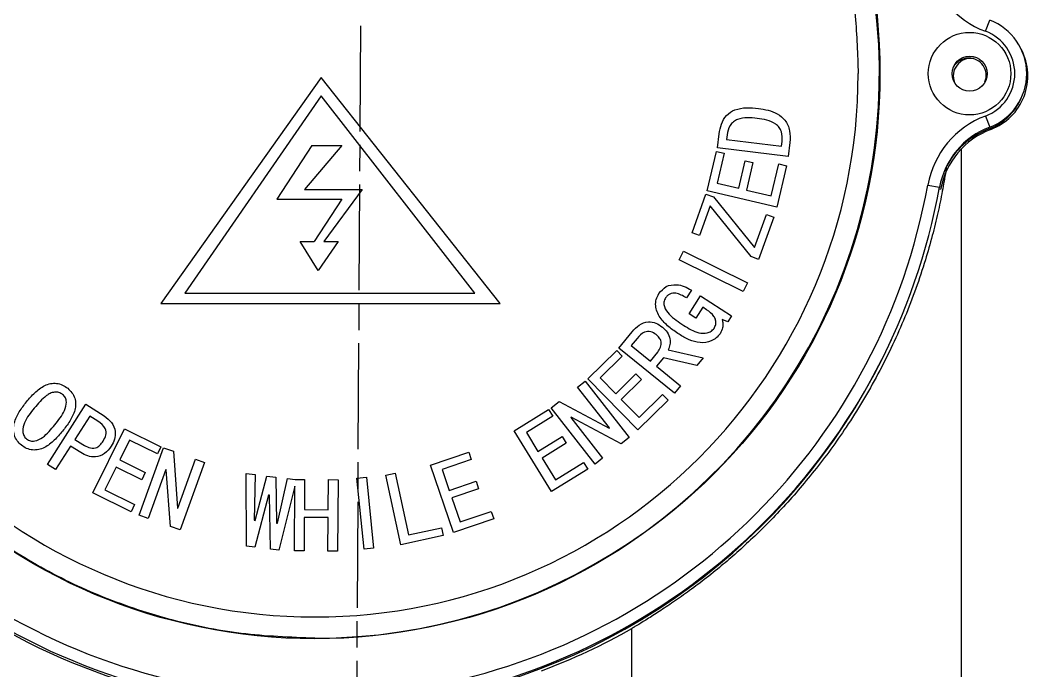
# Model space of a CAD drawing. Header units: millimetres. Extents: x 2448 to 4397, y 790 to 2168.
# Drawn here: x 3715.3 to 3829.6, y 1880.1 to 1953.9 of the extents above; entities that cross this region are included whole.
import ezdxf

# ---------------------------------------------------------------- set-up
doc = ezdxf.new("R2010")
doc.units = ezdxf.units.MM
doc.linetypes.add('AM_ISO08W050', pattern=[18, 12, -1.5, 3, -1.5])
doc.layers.add('AM_7', color=4, linetype='AM_ISO08W050', lineweight=25)

msp = doc.modelspace()

# ---------------------------------------------------------------- linework, layer by layer
at = {"color": 7, "linetype": 'Continuous', "lineweight": 25}
for p, q in [((3824.77, 1952.64), (3825.245, 1953.904)), ((3749.41, 1947.388), (3731.249, 1921.774)), ((3769.725, 1921.774), (3749.41, 1947.388)), ((3749.41, 1945.325), (3733.971, 1922.946)), ((3766.849, 1922.946), (3749.41, 1945.325)), ((3824.77, 1943.036), (3825.245, 1941.772)), ((3794.372, 1939.411), (3794.565, 1941.008)), ((3795.456, 1940.899), (3795.393, 1940.383)), ((3825.148, 1941.563), (3825.372, 1941.514)), ((3748.355, 1939.684), (3744.38, 1933.596)), ((3751.772, 1939.684), (3747.548, 1934.714)), ((3748.355, 1939.684), (3751.772, 1939.684)), ((3795.393, 1940.383), (3801.635, 1939.629)), ((3801.635, 1939.629), (3801.699, 1940.144)), ((3802.59, 1940.036), (3802.397, 1938.439)), ((3793.218, 1934.561), (3794.274, 1939.028)), ((3794.274, 1939.028), (3795.15, 1938.821)), ((3795.15, 1938.821), (3794.344, 1935.412)), ((3802.397, 1938.439), (3794.372, 1939.411)), ((3822.043, 1858.765), (3822.044, 1939.322)), ((3796.785, 1934.835), (3797.525, 1937.966)), ((3797.525, 1937.966), (3798.4, 1937.759)), ((3798.4, 1937.759), (3797.66, 1934.628)), ((3800.469, 1933.965), (3801.329, 1937.603)), ((3802.204, 1937.396), (3801.093, 1932.7)), ((3801.329, 1937.603), (3802.204, 1937.396)), ((3794.344, 1935.412), (3796.785, 1934.835)), ((3818.226, 1935.198), (3819.555, 1934.957)), ((3747.548, 1934.714), (3754.07, 1934.714)), ((3754.07, 1934.714), (3749.743, 1928.813)), ((3791.489, 1929.804), (3793.068, 1934.188)), ((3793.068, 1934.188), (3793.917, 1933.883)), ((3801.093, 1932.7), (3793.218, 1934.561)), ((3793.917, 1933.883), (3798.563, 1928.115)), ((3797.66, 1934.628), (3800.469, 1933.965)), ((3819.682, 1934.699), (3819.514, 1934.735)), ((3744.38, 1933.596), (3751.772, 1933.596)), ((3751.772, 1933.596), (3748.648, 1928.813)), ((3793.545, 1932.853), (3792.338, 1929.499)), ((3798.193, 1927.087), (3793.545, 1932.853)), ((3798.563, 1928.115), (3799.915, 1931.873)), ((3800.764, 1931.567), (3799.042, 1926.781)), ((3799.915, 1931.873), (3800.764, 1931.567)), ((3792.338, 1929.499), (3791.489, 1929.804)), ((3747.051, 1928.813), (3748.648, 1928.813)), ((3749.101, 1925.521), (3747.051, 1928.813)), ((3751.337, 1928.813), (3749.101, 1925.521)), ((3749.743, 1928.813), (3751.337, 1928.813)), ((3790.026, 1926.716), (3790.506, 1927.695)), ((3790.506, 1927.695), (3797.782, 1924.116)), ((3799.042, 1926.781), (3798.193, 1927.087)), ((3797.301, 1923.137), (3790.026, 1926.716)), ((3797.782, 1924.116), (3797.301, 1923.137)), ((3733.971, 1922.946), (3766.849, 1922.946)), ((3791.417, 1923.297), (3790.855, 1922.418)), ((3791.152, 1920.595), (3792.455, 1922.632)), ((3792.455, 1922.632), (3795.968, 1920.384)), ((3731.249, 1921.774), (3769.725, 1921.774)), ((3792.703, 1921.349), (3791.91, 1920.111)), ((3793.141, 1921.068), (3792.703, 1921.349)), ((3791.91, 1920.111), (3791.152, 1920.595)), ((3795.968, 1920.384), (3795.534, 1919.705)), ((3795.534, 1919.705), (3794.897, 1919.946)), ((3783.202, 1916.728), (3784.698, 1918.57)), ((3785.249, 1917.816), (3784.59, 1917.005)), ((3789.502, 1911.607), (3783.202, 1916.728)), ((3784.59, 1917.005), (3786.763, 1915.241)), ((3779.667, 1913.215), (3782.943, 1916.434)), ((3783.572, 1915.792), (3781.072, 1913.336)), ((3782.943, 1916.434), (3783.572, 1915.792)), ((3786.763, 1915.241), (3787.602, 1916.272)), ((3788.242, 1915.628), (3787.463, 1914.67)), ((3792.046, 1914.739), (3788.242, 1915.628)), ((3788.79, 1916.528), (3792.765, 1915.623)), ((3792.765, 1915.623), (3792.046, 1914.739)), ((3787.463, 1914.67), (3790.19, 1912.455)), ((3785.343, 1907.439), (3779.667, 1913.215)), ((3781.072, 1913.336), (3782.832, 1911.546)), ((3782.832, 1911.546), (3785.129, 1913.802)), ((3785.758, 1913.16), (3783.462, 1910.904)), ((3785.129, 1913.802), (3785.758, 1913.16)), ((3778.512, 1912.292), (3779.37, 1912.965)), ((3782.137, 1907.669), (3778.512, 1912.292)), ((3779.37, 1912.965), (3784.368, 1906.59)), ((3790.19, 1912.455), (3789.502, 1911.607)), ((3783.462, 1910.904), (3785.486, 1908.844)), ((3785.486, 1908.844), (3788.155, 1911.466)), ((3788.155, 1911.466), (3788.786, 1910.823)), ((3718.373, 1903.527), (3722.754, 1910.352)), ((3722.754, 1910.352), (3724.829, 1909.02)), ((3771.3, 1907.342), (3775.214, 1909.75)), ((3775.214, 1909.75), (3775.684, 1908.984)), ((3775.493, 1909.925), (3776.425, 1910.655)), ((3780.491, 1903.549), (3775.493, 1909.925)), ((3776.425, 1910.655), (3782.1, 1907.641)), ((3788.786, 1910.823), (3785.343, 1907.439)), ((3723.185, 1909.004), (3721.494, 1906.369)), ((3724.103, 1908.415), (3723.185, 1909.004)), ((3775.684, 1908.984), (3772.698, 1907.147)), ((3777.761, 1908.874), (3777.723, 1908.844)), ((3777.723, 1908.844), (3781.347, 1904.221)), ((3783.435, 1905.858), (3777.761, 1908.874)), ((3723.526, 1900.304), (3727.121, 1907.579)), ((3727.121, 1907.579), (3731.247, 1905.54)), ((3782.1, 1907.641), (3782.137, 1907.669)), ((3721.494, 1906.369), (3722.412, 1905.78)), ((3727.7, 1906.288), (3726.584, 1904.033)), ((3730.849, 1904.732), (3727.7, 1906.288)), ((3775.544, 1900.442), (3771.3, 1907.342)), ((3772.698, 1907.147), (3774.014, 1905.008)), ((3774.014, 1905.008), (3776.758, 1906.696)), ((3776.758, 1906.696), (3777.23, 1905.929)), ((3784.368, 1906.59), (3783.435, 1905.858)), ((3721.008, 1905.611), (3719.291, 1902.938)), ((3722.166, 1904.869), (3721.008, 1905.611)), ((3728.786, 1897.766), (3731.54, 1905.416)), ((3731.247, 1905.54), (3730.849, 1904.732)), ((3731.54, 1905.416), (3732.66, 1905.012)), ((3777.23, 1905.929), (3774.486, 1904.242)), ((3726.584, 1904.033), (3729.477, 1902.604)), ((3732.66, 1905.012), (3733.121, 1898.58)), ((3733.167, 1898.563), (3735.165, 1904.11)), ((3735.165, 1904.11), (3736.193, 1903.74)), ((3761.826, 1903.451), (3766.166, 1904.928)), ((3766.456, 1904.079), (3763.145, 1902.951)), ((3766.166, 1904.928), (3766.456, 1904.079)), ((3774.486, 1904.242), (3776, 1901.78)), ((3781.347, 1904.221), (3780.491, 1903.549)), ((3719.291, 1902.938), (3718.373, 1903.527)), ((3726.186, 1903.225), (3724.903, 1900.63)), ((3729.079, 1901.795), (3726.186, 1903.225)), ((3731.814, 1902.944), (3729.816, 1897.396)), ((3731.858, 1902.928), (3731.814, 1902.944)), ((3732.321, 1896.494), (3731.858, 1902.928)), ((3736.193, 1903.74), (3733.438, 1896.091)), ((3764.429, 1895.802), (3761.826, 1903.451)), ((3763.145, 1902.951), (3763.952, 1900.579)), ((3779.659, 1902.973), (3775.544, 1900.442)), ((3776, 1901.78), (3779.188, 1903.74)), ((3779.188, 1903.74), (3779.659, 1902.973)), ((3729.477, 1902.604), (3729.079, 1901.795)), ((3740.95, 1894.248), (3740.915, 1902.495)), ((3740.915, 1902.495), (3741.947, 1902.367)), ((3741.947, 1902.367), (3741.836, 1897.188)), ((3741.929, 1897.177), (3743.261, 1902.207)), ((3743.261, 1902.207), (3744.294, 1902.079)), ((3744.294, 1902.079), (3744.369, 1896.877)), ((3744.464, 1896.865), (3745.608, 1901.918)), ((3745.608, 1901.918), (3746.462, 1901.813)), ((3746.462, 1901.813), (3746.462, 1901.836)), ((3746.462, 1901.836), (3747.552, 1901.827)), ((3747.552, 1901.827), (3747.522, 1898.417)), ((3750.222, 1898.394), (3750.252, 1901.804)), ((3750.252, 1901.804), (3751.341, 1901.794)), ((3751.341, 1901.794), (3751.271, 1893.694)), ((3753.469, 1901.954), (3754.549, 1902.066)), ((3754.299, 1893.93), (3753.469, 1901.954)), ((3754.549, 1902.066), (3755.379, 1894.042)), ((3756.745, 1902.296), (3757.805, 1902.525)), ((3758.461, 1894.42), (3756.745, 1902.296)), ((3757.805, 1902.525), (3759.331, 1895.525)), ((3724.903, 1900.63), (3728.265, 1898.968)), ((3746.456, 1901.067), (3744.611, 1893.798)), ((3746.392, 1893.736), (3746.456, 1901.067)), ((3763.952, 1900.579), (3766.994, 1901.616)), ((3767.284, 1900.767), (3764.242, 1899.73)), ((3766.994, 1901.616), (3767.284, 1900.767)), ((3727.865, 1898.16), (3723.526, 1900.304)), ((3743.471, 1900.037), (3741.889, 1894.133)), ((3743.564, 1900.025), (3743.471, 1900.037)), ((3743.673, 1893.914), (3743.564, 1900.025)), ((3764.242, 1899.73), (3765.172, 1897)), ((3728.265, 1898.968), (3727.865, 1898.16)), ((3733.121, 1898.58), (3733.167, 1898.563)), ((3747.522, 1898.417), (3750.222, 1898.394)), ((3729.816, 1897.396), (3728.786, 1897.766)), ((3741.836, 1897.188), (3741.929, 1897.177)), ((3747.515, 1897.517), (3747.482, 1893.727)), ((3750.215, 1897.494), (3747.515, 1897.517)), ((3750.182, 1893.704), (3750.215, 1897.494)), ((3768.993, 1897.354), (3764.429, 1895.802)), ((3765.172, 1897), (3768.705, 1898.204)), ((3768.705, 1898.204), (3768.993, 1897.354)), ((3733.438, 1896.091), (3732.321, 1896.494)), ((3744.369, 1896.877), (3744.464, 1896.865)), ((3759.331, 1895.525), (3763.061, 1896.339)), ((3763.061, 1896.339), (3763.25, 1895.464)), ((3763.25, 1895.464), (3758.461, 1894.42)), ((3741.889, 1894.133), (3740.95, 1894.248)), ((3744.611, 1893.798), (3743.673, 1893.914)), ((3747.482, 1893.727), (3746.392, 1893.736)), ((3755.379, 1894.042), (3754.299, 1893.93)), ((3751.271, 1893.694), (3750.182, 1893.704)), ((3784.666, 1858.774), (3784.666, 1884.92))]:
    msp.add_line(p, q, dxfattribs=at)
for centre, radius in [((3748.716, 1947.838), 64.082), ((3822.966, 1947.838), 4.68), ((3822.966, 1947.838), 1.98)]:
    msp.add_circle(centre, radius, dxfattribs=at)
for centre, radius, start, end in [((3748.716, 1947.838), 64.023, 270, 180.00002), ((3748.716, 1947.838), 61.611, 90, 360), ((3828.409, 1962.33), 10.35, 190.30612, 249.4133), ((3822.966, 1947.838), 6.48, 290.5867, 69.4133), ((3822.966, 1947.838), 5.13, 290.5867, 69.4133), ((3823.093, 1947.581), 6.48, 290.58946, 27.49628), ((3823.093, 1947.581), 1.98, 81.17039, 202.12369), ((3822.87, 1947.629), 1.98, 90.00175, 151.9524), ((3822.87, 1947.629), 1.98, 338.57619, 89.99907), ((3822.869, 1947.629), 6.48, 290.58887, 336.20553), ((3828.409, 1933.347), 10.35, 110.5867, 169.69388), ((3828.409, 1933.347), 9, 110.5867, 169.69388), ((3828.537, 1933.089), 9, 110.58903, 169.6946), ((3828.313, 1933.137), 9, 110.58876, 154.55081), ((3748.716, 1947.838), 72, 190.3061, 259.6939), ((3748.716, 1947.838), 70.65, 190.3061, 259.6939), ((3748.716, 1947.838), 70.65, 280.3061, 349.6939), ((3748.716, 1947.838), 72, 280.3061, 349.6939), ((3748.623, 1947.624), 71.996, 190.30438, 259.69351), ((3748.62, 1947.626), 71.999, 280.30807, 335.42577), ((3749.103, 1947.521), 71.997, 290.58331, 299.60533)]:
    msp.add_arc(centre, radius, start, end, dxfattribs=at)
for points, knots in [([(3748.716, 2009.449), (3751.093, 2009.37), (3755.945, 2009.207), (3763.26, 2007.857), (3770.608, 2005.608), (3777.803, 2002.346), (3784.646, 1998.107), (3790.942, 1992.951), (3796.362, 1987.16), (3800.847, 1980.952), (3804.401, 1974.535), (3807.123, 1967.88), (3808.998, 1961.137), (3810.125, 1954.446), (3810.261, 1950.013), (3810.327, 1947.838)], [0, 0, 0, 0, 0.07367541, 0.15043441, 0.22988491, 0.31152421, 0.3947507, 0.47888586, 0.56320513, 0.6400411, 0.71586862, 0.79018422, 0.86254491, 0.93258054, 1, 1, 1, 1]), ([(3794.565, 1941.008), (3794.629, 1941.384), (3794.757, 1942.134), (3795.331, 1943.16), (3796.381, 1943.836), (3797.67, 1944.013), (3798.562, 1943.936), (3799.009, 1943.897)], [0, 0, 0, 0, 0.1870649, 0.3734297, 0.5592453, 0.7792922, 1, 1, 1, 1]), ([(3799.009, 1943.897), (3799.38, 1943.84), (3800.121, 1943.726), (3801.189, 1943.339), (3802.129, 1942.567), (3802.656, 1941.365), (3802.612, 1940.479), (3802.59, 1940.036)], [0, 0, 0, 0, 0.18736448, 0.37442493, 0.56063137, 0.77992698, 1, 1, 1, 1]), ([(3798.872, 1942.771), (3798.502, 1942.805), (3797.763, 1942.872), (3796.814, 1942.762), (3796.157, 1942.393), (3795.648, 1941.827), (3795.533, 1941.27), (3795.456, 1940.899)], [0, 0, 0, 0, 0.2508645, 0.5008218, 0.6258859, 0.7509553, 1, 1, 1, 1]), ([(3801.699, 1940.144), (3801.713, 1940.519), (3801.735, 1941.083), (3801.396, 1941.757), (3800.856, 1942.277), (3799.966, 1942.607), (3799.237, 1942.716), (3798.872, 1942.771)], [0, 0, 0, 0, 0.2491512, 0.3742584, 0.4992728, 0.7491603, 1, 1, 1, 1]), ([(3820.326, 1937.278), (3820.304, 1937.112), (3820.177, 1936.175), (3819.865, 1934.437), (3819.37, 1932), (3818.737, 1929.409), (3817.921, 1926.544), (3816.901, 1923.469), (3815.659, 1920.249), (3814.23, 1917.017), (3812.627, 1913.821), (3810.867, 1910.713), (3808.529, 1907.011), (3805.516, 1902.874), (3802.323, 1899.172), (3799.779, 1896.539), (3797.932, 1894.758), (3796.129, 1893.133), (3794.277, 1891.569), (3792.383, 1890.083), (3790.476, 1888.687), (3788.727, 1887.474), (3787.18, 1886.46), (3785.911, 1885.672), (3785.097, 1885.181), (3784.776, 1884.987), (3784.666, 1884.92)], [0, 0, 0, 0, 0.0071525, 0.0402855, 0.0761499, 0.1147754, 0.1561854, 0.2056534, 0.2552562, 0.3050198, 0.3569548, 0.4069234, 0.4549648, 0.5389408, 0.6165997, 0.6532275, 0.6884564, 0.722362, 0.7550288, 0.7928552, 0.830411, 0.8686148, 0.905651, 0.9431646, 0.980634, 1, 1, 1, 1]), ([(3787.731, 1922.897), (3787.985, 1923.202), (3788.493, 1923.814), (3789.638, 1923.969), (3790.617, 1923.754), (3791.15, 1923.449), (3791.417, 1923.297)], [0, 0, 0, 0, 0.2788964, 0.5578251, 0.7786952, 1, 1, 1, 1]), ([(3790.013, 1918.288), (3789.616, 1918.559), (3788.823, 1919.101), (3787.804, 1920.131), (3787.31, 1921.28), (3787.387, 1922.259), (3787.616, 1922.684), (3787.731, 1922.897)], [0, 0, 0, 0, 0.2509218, 0.5013544, 0.7498363, 0.8748612, 1, 1, 1, 1]), ([(3788.49, 1922.411), (3788.412, 1922.254), (3788.255, 1921.942), (3788.35, 1921.229), (3789.108, 1920.245), (3789.97, 1919.677), (3790.547, 1919.297)], [0, 0, 0, 0, 0.1247529, 0.2495, 0.4985308, 1, 1, 1, 1]), ([(3790.855, 1922.418), (3790.463, 1922.645), (3789.972, 1922.93), (3789.3, 1922.948), (3788.973, 1922.867), (3788.688, 1922.681), (3788.556, 1922.501), (3788.49, 1922.411)], [0, 0, 0, 0, 0.4988165, 0.6242231, 0.7494415, 0.874624, 1, 1, 1, 1]), ([(3793.983, 1918.954), (3794.059, 1919.097), (3794.21, 1919.383), (3794.197, 1919.882), (3793.905, 1920.53), (3793.456, 1920.846), (3793.141, 1921.068)], [0, 0, 0, 0, 0.1868638, 0.3733714, 0.5602028, 1, 1, 1, 1]), ([(3784.698, 1918.57), (3784.95, 1918.841), (3785.452, 1919.38), (3786.449, 1919.792), (3787.417, 1919.606), (3787.886, 1919.263), (3788.121, 1919.091)], [0, 0, 0, 0, 0.280695, 0.5598608, 0.7792695, 1, 1, 1, 1]), ([(3788.121, 1919.091), (3788.323, 1918.91), (3788.724, 1918.548), (3789, 1917.826), (3789.011, 1917.125), (3788.863, 1916.727), (3788.79, 1916.528)], [0, 0, 0, 0, 0.2803832, 0.559221, 0.7797503, 1, 1, 1, 1]), ([(3790.547, 1919.297), (3791.094, 1918.951), (3791.913, 1918.435), (3793.056, 1918.366), (3793.672, 1918.585), (3793.88, 1918.831), (3793.983, 1918.954)], [0, 0, 0, 0, 0.5010763, 0.7499661, 0.8751624, 1, 1, 1, 1]), ([(3794.897, 1919.946), (3794.94, 1919.795), (3795.026, 1919.493), (3794.957, 1918.926), (3794.775, 1918.567), (3794.664, 1918.347)], [0, 0, 0, 0, 0.2797111, 0.5602706, 1, 1, 1, 1]), ([(3787.432, 1918.244), (3787.232, 1918.378), (3786.835, 1918.646), (3785.921, 1918.569), (3785.505, 1918.102), (3785.249, 1917.816)], [0, 0, 0, 0, 0.280727, 0.5596165, 1, 1, 1, 1]), ([(3787.602, 1916.272), (3787.719, 1916.447), (3787.952, 1916.796), (3788.044, 1917.407), (3787.801, 1917.913), (3787.555, 1918.133), (3787.432, 1918.244)], [0, 0, 0, 0, 0.2804879, 0.5596746, 0.7791971, 1, 1, 1, 1]), ([(3794.664, 1918.347), (3794.531, 1918.175), (3794.264, 1917.831), (3793.492, 1917.412), (3792.392, 1917.237), (3791.128, 1917.627), (3790.385, 1918.067), (3790.013, 1918.288)], [0, 0, 0, 0, 0.1250554, 0.2501566, 0.4991693, 0.7492179, 1, 1, 1, 1]), ([(3716.008, 1910.63), (3716.31, 1910.981), (3716.913, 1911.682), (3717.839, 1912.411), (3718.722, 1912.719), (3719.425, 1912.75), (3720.109, 1912.564), (3720.487, 1912.293), (3720.676, 1912.158)], [0, 0, 0, 0, 0.2504339, 0.5002214, 0.6252151, 0.7501399, 0.8749892, 1, 1, 1, 1]), ([(3720.676, 1912.158), (3720.847, 1912.001), (3721.188, 1911.688), (3721.506, 1911.057), (3721.608, 1910.365), (3721.471, 1909.444), (3720.938, 1908.401), (3720.378, 1907.671), (3720.097, 1907.305)], [0, 0, 0, 0, 0.1250284, 0.2498723, 0.3747685, 0.4997331, 0.7495573, 1, 1, 1, 1]), ([(3720.108, 1911.458), (3719.966, 1911.547), (3719.683, 1911.724), (3719.171, 1911.729), (3718.686, 1911.61), (3717.851, 1911.055), (3717.318, 1910.419), (3716.892, 1909.911)], [0, 0, 0, 0, 0.1245429, 0.249367, 0.3743477, 0.4995619, 1, 1, 1, 1]), ([(3719.213, 1908.025), (3719.633, 1908.535), (3720.261, 1909.298), (3720.592, 1910.434), (3720.453, 1911.099), (3720.223, 1911.338), (3720.108, 1911.458)], [0, 0, 0, 0, 0.5018779, 0.7501176, 0.8751431, 1, 1, 1, 1]), ([(3715.436, 1905.711), (3715.264, 1905.869), (3714.92, 1906.187), (3714.605, 1906.828), (3714.502, 1907.528), (3714.632, 1908.459), (3715.158, 1909.522), (3715.724, 1910.26), (3716.008, 1910.63)], [0, 0, 0, 0, 0.1250093, 0.2498545, 0.3747778, 0.4997916, 0.7495853, 1, 1, 1, 1]), ([(3716.892, 1909.911), (3716.466, 1909.39), (3715.829, 1908.612), (3715.519, 1907.453), (3715.658, 1906.779), (3715.889, 1906.533), (3716.004, 1906.411)], [0, 0, 0, 0, 0.5017515, 0.7500962, 0.875224, 1, 1, 1, 1]), ([(3724.829, 1909.02), (3725.13, 1908.795), (3725.731, 1908.345), (3726.131, 1907.332), (3726.044, 1906.355), (3725.757, 1905.842), (3725.613, 1905.585)], [0, 0, 0, 0, 0.2804232, 0.5591036, 0.7791827, 1, 1, 1, 1]), ([(3716.004, 1906.411), (3716.147, 1906.323), (3716.433, 1906.148), (3717.119, 1906.161), (3718.167, 1906.73), (3718.794, 1907.506), (3719.213, 1908.025)], [0, 0, 0, 0, 0.124682, 0.2497052, 0.4982071, 1, 1, 1, 1]), ([(3724.694, 1906.176), (3724.826, 1906.394), (3725.087, 1906.825), (3724.995, 1907.798), (3724.442, 1908.18), (3724.103, 1908.415)], [0, 0, 0, 0, 0.28242195, 0.55927888, 1, 1, 1, 1]), ([(3720.097, 1907.305), (3719.795, 1906.954), (3719.191, 1906.252), (3718.272, 1905.515), (3717.397, 1905.181), (3716.695, 1905.13), (3716.005, 1905.305), (3715.626, 1905.575), (3715.436, 1905.711)], [0, 0, 0, 0, 0.2504428, 0.5002887, 0.6252796, 0.7501774, 0.8749961, 1, 1, 1, 1]), ([(3725.613, 1905.585), (3725.385, 1905.286), (3724.93, 1904.689), (3723.904, 1904.315), (3722.933, 1904.436), (3722.422, 1904.725), (3722.166, 1904.869)], [0, 0, 0, 0, 0.280177, 0.5589416, 0.7790938, 1, 1, 1, 1]), ([(3722.412, 1905.78), (3722.628, 1905.653), (3723.058, 1905.402), (3723.802, 1905.303), (3724.356, 1905.692), (3724.581, 1906.015), (3724.694, 1906.176)], [0, 0, 0, 0, 0.281389, 0.5593941, 0.7788242, 1, 1, 1, 1])]:
    msp.add_open_spline(points, degree=3, knots=knots, dxfattribs=at)
msp.add_open_spline([(3748.716, 1883.815), (3745.923, 1883.921), (3740.336, 1884.132), (3732.098, 1885.833), (3724.145, 1888.516), (3716.613, 1892.235), (3709.63, 1896.899), (3703.315, 1902.437), (3697.778, 1908.752), (3693.113, 1915.735), (3689.394, 1923.267), (3686.711, 1931.22), (3685.01, 1939.457), (3684.799, 1945.045), (3684.693, 1947.838)], degree=3, dxfattribs=at)
at = {"layer": 'AM_7'}
msp.add_line((3750.791, 1419.277), (3754.99, 2135.569), dxfattribs=at)

doc.saveas('drawing.dxf')
